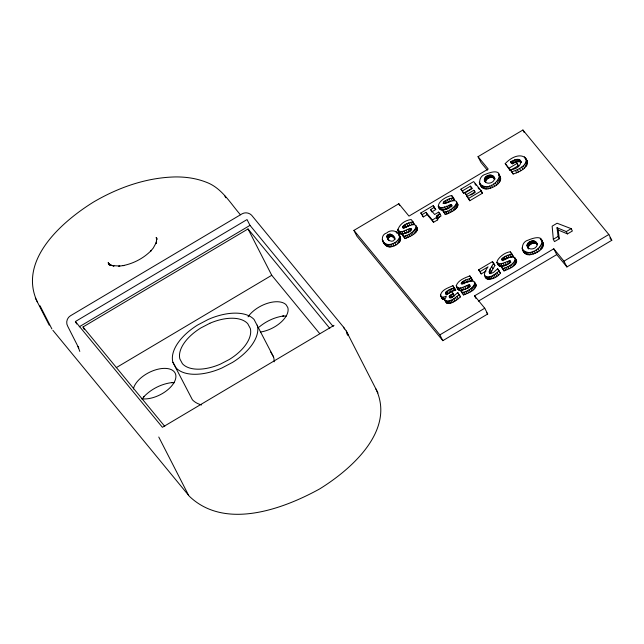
<?xml version="1.0" encoding="UTF-8"?>
<svg xmlns="http://www.w3.org/2000/svg" width="644" height="644" viewBox="0 0 644 644"><rect width="100%" height="100%" fill="white"/><g stroke="black" fill="none" stroke-linecap="round" stroke-linejoin="round"><path stroke-width="0.97" d="M478.621 269.844L480.062 271.591L488.039 266.858C477.437 280.752 493.111 282.7 500.493 273.096L497.643 268.757L493.513 272.436L491.042 273.394L489.44 272.863L489.472 270.311L493.698 263.138L492.459 261.625L478.621 269.844L481.245 273.909L486.035 271.068M449.729 295.733L450.913 298.043L454.318 295.749L453.126 293.431L449.729 295.733L449.198 296.908C452.064 298.937 455.558 294.252 457.715 292.537L460.541 296.844C456.765 299.983 447 308.315 444.61 299.589C449.343 291.949 442.621 300.523 440.52 295.693C440.931 289.881 448.433 287.812 452.909 285.703L455.751 290.033L450.913 291.804L447.081 294.469L445.898 292.151L446.373 291.619L449.729 289.486L454.567 287.715M479.563 183.403C492.765 197.169 513.228 162.65 485.447 174.307C477.075 176.44 478.025 189.408 486.832 188.974C493.119 188.378 504.373 182.389 499.261 174.87M522.292 249.22C535.494 262.985 555.949 228.467 528.169 240.123C519.797 242.257 520.746 255.225 529.553 254.791C535.84 254.195 547.094 248.206 541.982 240.687M426.014 212.311L432.333 219.998L436.455 217.551L436.938 215.732L439.852 213.647L441.043 215.965L438.121 218.05L437.646 219.87L433.525 222.317L427.197 214.629L426.014 212.311L422.134 214.613L420.798 212.995L433.243 205.605L435.763 209.542L431.786 211.9L430.603 209.582L434.571 207.223M510.169 169.533L511.956 171.707C538.867 163.286 522.083 145.745 505.21 163.64L510.153 170.531L518.388 165.637L515.772 161.58L512.117 163.753L510.62 161.934C525.335 153.175 523.097 169.67 510.169 169.533L513.147 174.025C519.161 172.19 531.131 166.836 526.116 158.899M445.793 301.907L445.962 300.845M386.883 236.461L388.421 239.995C383.027 232.653 394.45 232.444 395.166 239.327M388.066 238.779C388.678 235.68 393.275 235.768 394.498 238.538L393.307 236.219M382.713 240.848C386.464 247.924 396.487 243.585 399.361 238.006C400.399 231.365 391.214 228.628 386.827 232.887C378.905 235.358 382.641 246.089 389.298 246.958C395.183 247.038 404.456 240.928 398.902 234.609M410.622 222.365L411.806 224.676L413.73 224.321L414.156 224.064L412.973 221.745C409.359 222.888 404.456 223.589 402.444 227.211L402.991 227.775L404.376 227.606L409.721 225.384M503.197 257.584L501.652 259.146L502.127 260.087C521.101 250.943 517.253 264.974 502.843 268.596L501.096 266.479L508.422 263.903L507.239 261.585C488.055 270.045 499.921 252.665 510.29 251.844L513.292 256.368L508.993 257.568L504.389 259.894L503.197 257.584L507.81 255.249L512.109 254.05M494.198 177.446C495.936 182.791 485.665 185.875 484.344 180.062C484.369 174.548 493.892 172.954 494.995 178.992M484.344 180.062L485.528 182.373C485.431 178.163 492.137 175.506 494.842 178.935L493.658 176.617M527.05 245.131C527.903 240.244 537.032 238.972 537.225 244.865C536.299 249.671 527.347 250.91 527.05 245.131L528.257 248.19M528.233 247.449C529.078 243.722 534.947 241.5 537.563 244.752L536.38 242.434M397.678 230.061C400.463 234.231 405.986 229.658 409.479 228.725L410.663 231.043C391.254 241.017 396.326 221.343 411.162 219.54L412.973 221.745M399.264 233.12L399.055 230.616M456.266 285.582C458.327 280.084 464.815 277.91 469.814 275.89L472.817 280.414L466.634 282.378L465.451 280.06L461.764 282.394L461.104 283.561L461.643 284.125C480.625 274.988 476.769 289.019 462.36 292.642L460.621 290.524C463.31 289.575 470.498 288.319 469.637 284.849C465.604 284.994 458.23 291.66 456.266 285.582C457.135 288.029 458.383 291.603 461.796 290.275L460.613 287.957M507.239 261.585L510.112 260.804C510.95 264.7 497.216 269.997 498.19 262.921M493.698 263.138L494.89 265.457L490.334 273.692L489.142 271.382M409.479 228.725L410.977 228.499C411.846 231.969 404.649 233.225 401.961 234.174L403.708 236.292C415.485 234.674 423.325 218.083 405.253 227.59L404.062 225.271M401.961 234.174L404.891 238.61C409.801 236.63 421.071 232.484 415.968 225.593M449.101 207.843L442.436 210.129L444.183 212.246C454.286 211.16 464.759 194.899 446.759 202.868L445.576 200.55L449.15 198.899L453.448 197.7L454.64 200.018L452.289 200.63L451.098 198.32M442.436 210.129L445.366 214.565C450.277 212.584 461.547 208.447 456.443 201.548M460.621 290.524L463.551 294.96C468.462 292.98 479.732 288.842 474.628 281.943M501.096 266.479L504.027 270.915C508.937 268.934 520.207 264.797 515.103 257.898M446.348 294.88L445.559 293.334L445.898 292.151M142.493 398.717L144.047 396.527L143.346 397.268C150.986 389.057 161.596 383.671 172.761 382.488L171.707 382.633L174.347 382.713M445.576 200.55L443.587 201.999L443.064 203.496L444.851 203.56L450.196 201.339M484.449 275.085C488.353 280.382 495.759 273.611 499.309 270.778M444.61 299.589L444.988 300.466C450.092 302.913 455.493 297.351 459.349 294.525M259.178 327.015C266.189 321.195 274.698 317.178 283.754 315.946L282.772 316.075L286.403 316.035M513.188 160.437L514.371 162.755L512.383 163.874L511.199 161.555M76.676 323.996L75.404 321.517L247.03 219.572L249.993 225.36L333.173 326.516M79.236 326.798L249.993 225.36M84.38 329.648L83.012 326.975L248.029 228.95L329.792 328.376M116.226 367.668L271.744 275.286L319.649 333.544M474.572 295.846L484.739 308.218L487.701 314.006L442.822 340.668L356.897 236.187L353.934 230.391L398.813 203.729L408.988 216.102L488.2 169.05L478.025 156.677L522.912 130.016L608.838 234.497L611.8 240.293L566.913 266.954L556.746 254.589L553.776 248.793L474.572 295.846L475.836 298.325M460.943 189.143L473.678 181.584L481.318 190.865L482.501 193.184L469.766 200.743L467.125 196.662L475.151 191.888L473.815 190.262L466.417 194.657L464.96 192.886L472.358 188.491L470.434 186.148L462.4 190.914L460.943 189.143L463.591 193.232L471.617 188.467L470.434 186.148M420.798 212.995L423.317 216.931L427.197 214.629M505.21 163.64L508.969 168.213L517.204 163.318M439.852 213.647L438.612 212.134L434.636 214.492L430.603 209.582M470.893 195.019L474.998 192.58L473.815 190.262M511.352 171.851L511.787 171.594L510.595 169.275M403.144 236.485L403.563 236.243L402.379 233.925M443.619 212.448L444.038 212.198L442.855 209.88M467.125 196.662L468.582 198.433L481.318 190.865M334.019 325.357L162.401 427.302L75.404 321.517M465.451 280.06L471.633 278.095M461.804 292.843L462.223 292.593L461.04 290.275M502.28 268.798L502.698 268.548M553.317 239.294L558.09 236.453L557.02 227.726L566.285 231.582L567.477 233.901L572.379 230.987L571.196 228.668L557.084 223.235L552.149 226.165L553.317 239.294L554.5 241.613L559.282 238.771L558.203 230.045L557.02 227.726M566.285 231.582L571.196 228.668M478.395 301.126L556.746 254.589M353.934 230.391L439.852 334.88L484.739 308.218M553.776 248.793L563.951 261.166L608.838 234.497M438.153 206.024C439.111 213.607 451.573 208.737 451.452 204.454C431.383 214.049 437.228 198.666 451.637 195.494L453.448 197.7M462.481 290.074L469.323 287.401L468.132 285.083M519.853 160.002L521.036 162.32L519.225 161.612L515.699 162.183L514.516 159.865M441.599 297.19L442.605 299.178L444.69 299.5L443.507 297.182M558.203 230.045L567.477 233.901M474.845 283.513L476.182 284.962M498.706 175.071L500.444 177.189M541.427 240.888L543.166 243.005M387.237 237.676C388.115 241.049 393.581 243.078 394.724 238.996L394.378 237.781M609.892 237.966L611.8 240.293M517.43 164.478L518.388 165.637M487.347 170.201L480.988 162.473L478.025 156.677M474.87 183.894L476.141 185.448M478.049 187.766L479.321 189.312M480.593 190.857L482.501 193.184M467.117 196.38L464.96 192.886M513.292 256.368L510.29 251.844M452.821 197.813L454.64 200.018M493.642 263.943L494.89 265.457M498.826 271.068L500.493 273.096M434.426 207.923L435.763 209.542M471.609 278.941L472.817 280.414M412.345 221.858L414.156 224.064M486.429 312.461L487.701 314.006M455.751 290.033L454.092 288.021L455.292 290.307M458.906 294.855L460.541 296.844M453.126 293.431L451.782 291.796L447.266 294.091L445.559 293.334M452.974 294.115L454.318 295.749M240.437 214.766C230.238 203.085 221.834 188.064 206.539 182.324C196.645 178.372 185.939 176.818 175.321 176.931C146.486 177.567 118.456 187.436 93.742 201.918C62.138 221.431 17.525 260.458 37.376 302.02M83.012 326.975L164.775 426.4M52.88 330.308L189.392 496.307C224.861 530.286 282.531 509.364 319.521 489.005C351.125 469.492 395.738 430.458 375.887 388.896M377.956 392.953L346.239 330.968L343.59 327.224L251.587 215.193C249.131 212.705 245.106 212.045 242.072 213.832L70.446 315.785C66.887 317.862 65.599 322.821 67.757 326.347L78.705 347.929L78.053 346.585L79.8 351.407M400.085 236.928L398.056 233.41M527.307 161.217L525.432 157.764M274.111 361.848A46.288 24.875 -27.1 0 0 273.587 357.001L254.082 319.488A46.288 24.875 -27.1 0 0 208.286 319.416L197.595 325.051A46.288 24.875 -27.1 0 0 172.898 362.274L192.395 399.787A46.288 24.875 -27.1 0 0 201.612 404.963M270.383 351.342L273.587 357.001M172.898 362.274L176.094 367.933A46.288 24.875 -27.1 0 0 221.89 368.006L232.581 362.371A46.288 24.875 -27.1 0 0 257.278 325.139M516.657 260.917L514.137 257.157M457.626 203.866L457.997 204.567M417.151 227.912L417.521 228.612M522.912 130.016L524.184 132.495M526.389 160.123L527.573 162.441M524.369 156.766L525.552 159.084M526.237 161.427L527.428 163.745M525.673 162.827L526.856 165.146M524.707 164.26L525.89 166.579M523.363 165.669L524.546 167.987M520.577 160.702L521.374 162.248M519 159.535L520.191 161.853M558.09 236.453L559.282 238.771M518.034 159.293L519.225 161.612M521.64 167.062L522.823 169.372M516.947 159.285L518.138 161.604M515.764 159.479L516.955 161.797M519.539 168.43L520.722 170.749M515.772 161.58L516.56 163.125M517.349 169.646L518.533 171.964M563.951 261.166L566.913 266.954M511.787 161.201L512.97 163.52M515.514 170.491L516.697 172.809M510.62 161.934L511.408 163.471M511.956 171.707L513.147 174.025M508.969 168.213L510.153 170.531M541.258 239.536L542.449 241.854M542.304 241.903L543.488 244.221M540.244 238.578L541.032 240.115M542.224 243.182L543.407 245.493M541.741 244.519L542.932 246.837M540.88 245.879L542.071 248.19M539.656 247.207L540.847 249.526M535.655 241.709L536.838 244.02M534.874 241.218L536.058 243.537M538.07 248.512L539.261 250.83M534.045 240.945L535.228 243.263M533.16 240.832L534.343 243.15M498.536 173.719L499.72 176.037M499.575 176.086L500.766 178.404M532.242 240.888L533.425 243.207M499.494 177.366L500.686 179.676M536.122 249.792L537.313 252.11M531.324 241.098L532.516 243.416M499.019 178.702L500.203 181.02M530.439 241.444L531.63 243.754M498.158 180.062L499.341 182.373M529.601 241.878L530.785 244.197M534.045 250.902L535.228 253.221M528.813 242.41L529.996 244.728M496.935 181.391L498.118 183.709M528.128 243.021L529.312 245.34M532.065 251.724L533.248 254.042M492.926 175.893L494.109 178.203M527.581 243.682L528.764 246M492.145 175.401L493.336 177.72M527.227 244.374L528.41 246.692M495.349 182.695L496.532 185.013M491.316 175.128L492.499 177.446M527.066 245.879L528.692 249.027M527.331 246.644L528.12 248.19M530.173 252.247L531.356 254.565M490.438 175.015L491.622 177.333M489.512 175.071L490.704 177.39M493.401 183.975L494.584 186.293M528.37 252.472L529.553 254.791M488.603 175.281L489.786 177.599M487.717 175.627L488.901 177.945M526.72 252.4L527.911 254.718M486.872 176.062L488.055 178.38M491.324 185.086L492.507 187.404M525.279 252.029L526.462 254.34M486.091 176.593L487.275 178.911M524.047 251.353L525.23 253.672M521.97 248.004L523.475 251.538M523.017 250.379L524.2 252.698M485.399 177.205L486.59 179.523M489.335 185.907L490.519 188.225M484.86 177.865L486.043 180.183M484.505 178.557L485.689 180.875M484.328 179.314L485.512 181.632M487.444 186.43L488.627 188.748M485.648 186.655L486.832 188.974M483.998 186.583L485.182 188.901M482.557 186.213L483.741 188.523M481.318 185.536L482.501 187.855M479.249 182.188L480.754 185.722M480.287 184.562L481.479 186.881M515.514 259.411L516.697 261.73M515.224 260.321L516.408 262.639M511.682 254.308L512.865 256.626M514.596 261.335L515.788 263.654M509.758 254.67L510.942 256.988M513.703 262.398L514.886 264.716M512.584 263.436L513.767 265.755M507.81 255.249L508.993 257.568M510.112 260.804L510.901 262.349M509.525 260.788L510.314 262.333M511.239 264.459L512.423 266.777M508.615 261.037L509.798 263.356M505.926 256.014L507.118 258.333M509.678 265.465L510.861 267.783M504.236 256.9L505.419 259.218M507.963 266.423L509.146 268.741M505.242 262.47L506.426 264.781M502.248 258.357L503.431 260.667M506.192 267.284L507.375 269.603M501.652 259.146L502.441 260.691M503.141 263.307L504.324 265.626M504.453 268.025L505.637 270.343M468.582 198.433L469.766 200.743M466.417 194.657L467.608 196.975M501.088 263.911L502.28 266.23M502.843 268.596L504.027 270.915M462.4 190.914L463.591 193.232M499.454 264.104L500.638 266.415M498.77 264.032L499.953 266.35M498.174 263.839L499.358 266.157M497.136 262.309L497.925 263.855M496.814 262.374L498.4 265.433M497.643 268.757L498.432 270.295M492.459 261.625L493.248 263.171M497.128 272.645L498.319 274.964M495.59 273.781L496.774 276.099M491.614 266.31L492.797 268.629M494.029 274.779L495.212 277.097M456.854 203.061L458.037 205.372M490.108 268.934L491.291 271.253M456.564 203.971L457.747 206.289M451.637 195.494L452.426 197.04M453.022 197.958L454.205 200.276M492.419 275.664L493.602 277.983M489.472 270.311L490.656 272.629M455.944 204.985L457.127 207.304M489.134 272.203L489.923 273.748M455.042 206.048L456.226 208.366M490.937 276.34L492.121 278.659M453.923 207.086L455.107 209.405M489.577 276.807L490.76 279.126M449.15 198.899L450.333 201.218M451.452 204.454L452.241 206M488.345 277.057L489.537 279.375M450.864 204.438L451.661 205.983M452.579 208.109L453.77 210.427M487.258 277.105L488.442 279.416M449.955 204.687L451.138 206.998M447.274 199.664L448.457 201.975M486.325 276.944L487.508 279.263M451.017 209.115L452.201 211.433M485.544 276.582L486.727 278.9M448.578 205.235L449.762 207.553M449.303 210.065L450.494 212.383M444.545 201.226L445.729 203.544M446.582 206.112L447.765 208.431M480.062 271.591L481.245 273.909M443.587 201.999L444.376 203.544M447.532 210.934L448.723 213.253M444.481 206.957L445.664 209.276M445.793 211.675L446.984 213.985M442.436 207.561L443.619 209.88M444.183 212.246L445.366 214.565M440.794 207.746L441.977 210.065M440.11 207.682L441.301 209.992M439.514 207.489L440.697 209.807M438.475 205.959L439.337 208.334M438.556 206.756L439.747 209.075M438.612 212.134L439.796 214.452M475.039 283.457L476.222 285.775M474.741 284.366L475.932 286.685M471.199 278.353L472.39 280.671M469.814 275.89L470.997 278.208M438.17 214.734L439.353 217.052M474.121 285.381L475.304 287.699M433.243 205.605L434.032 207.151M469.283 278.715L470.466 281.034M473.227 286.443L474.411 288.762M436.938 215.732L438.121 218.05M436.543 216.231L437.727 218.541M436.326 216.69L437.518 219.008M436.294 217.133L437.646 219.87M472.1 287.482L473.292 289.8M467.327 279.295L468.518 281.613M469.637 284.849L470.426 286.395M469.049 284.833L469.838 286.379M470.764 288.504L471.947 290.822M469.194 289.51L470.386 291.829M466.763 285.63L467.947 287.949M463.752 280.945L464.944 283.263M432.333 219.998L433.525 222.317M467.488 290.468L468.671 292.779M462.722 281.629L463.905 283.94M464.767 286.508L465.95 288.826M461.764 282.394L462.553 283.94M465.717 291.329L466.9 293.648M462.658 287.353L463.849 289.671M463.978 292.07L465.161 294.389M462.36 292.642L463.551 294.96M422.134 214.613L423.317 216.931M458.971 288.142L460.162 290.46M458.295 288.077L459.478 290.396M457.699 287.884L458.882 290.203M456.338 286.419L457.924 289.47M457.715 292.537L458.504 294.083M452.909 285.703L453.698 287.248M457.055 296.482L458.238 298.792M452.732 288.351L453.915 290.669M451.211 288.874L452.402 291.185M455.501 297.608L456.693 299.927M452.386 293.873L453.569 296.192M449.729 289.486L450.913 291.804M453.843 298.671L455.026 300.99M416.378 227.107L417.562 229.417M448.474 290.146L449.657 292.465M450.832 294.855L452.016 297.166M416.088 228.016L417.272 230.335M412.546 222.003L413.73 224.321M452.241 299.565L453.424 301.883M415.461 229.031L416.652 231.349M447.033 291.088L448.216 293.406M449.214 296.53L450.003 298.075M446.373 291.619L447.556 293.938M450.808 300.257L451.991 302.575M414.567 230.093L415.75 232.412M445.527 292.94L446.316 294.485M449.52 300.764L450.703 303.074M413.448 231.132L414.631 233.45M398.813 203.729L399.666 205.388M408.674 222.945L409.858 225.263M448.361 301.094L449.544 303.404M410.977 228.499L411.766 230.045M410.389 228.483L411.178 230.029M412.104 232.154L413.287 234.472M447.242 301.255L448.433 303.574M406.791 223.709L407.982 226.02M446.308 301.199L447.491 303.517M445.551 300.933L446.735 303.252M410.542 233.16L411.725 235.479M408.103 229.28L409.286 231.599M442.758 297.214L443.941 299.524M405.1 224.595L406.284 226.913M442.05 297.117L443.233 299.428M440.416 294.88L442.605 299.178M440.52 295.693L442.106 298.736M408.827 234.11L410.011 236.429M406.106 230.158L407.29 232.476M403.112 226.044L404.295 228.362M407.056 234.98L408.24 237.298M402.516 226.841L403.305 228.379M404.005 231.003L405.189 233.321M405.318 235.712L406.501 238.03M401.953 231.607L403.144 233.925M403.708 236.292L404.891 238.61M400.318 231.792L401.502 234.11M399.634 231.727L400.818 234.038M399.038 231.534L400.222 233.853M397.606 229.232L398.789 231.542M399.409 235.744L400.592 238.063M399.562 236.863L400.745 239.182M395.947 231.55L396.736 233.096M399.361 238.006L400.544 240.325M398.789 239.149L399.972 241.468M397.839 240.284L399.022 242.603M396.503 241.411L397.686 243.73M391.971 234.859L393.162 237.177M390.755 234.158L391.938 236.477M394.772 242.555L395.955 244.873M390.159 234.054L391.343 236.372M389.54 234.094L390.723 236.404M388.904 234.271L390.087 236.589M439.852 334.88L442.822 340.668M388.235 234.601L389.419 236.92M392.84 243.585L394.031 245.903M387.64 235.02L388.831 237.338M387.221 235.471L388.404 237.789M386.964 235.946L388.155 238.264M391.117 244.253L392.309 246.572M388.292 239.222L389.081 240.767M389.556 244.599L390.747 246.918M388.115 244.639L389.298 246.958M386.811 244.398L388.002 246.716M385.627 243.875L386.819 246.193M384.548 243.078L385.732 245.396M383.542 242.039L384.734 244.358M382.206 239.697L383.904 243.166M343.59 327.224L344.5 329.012M346.778 333.463L347.688 335.242M248.029 228.95L271.744 275.286M224.853 195.977L225.77 197.756M109.528 265.32L108.16 262.647L109.343 264.595L108.353 263.235L111.154 265.183L109.673 264.74L114.004 266.044L112.644 265.634L119.824 266.028L118.778 266.165L123.849 265.513L123.02 265.618C133.71 263.485 143.797 258.163 151.412 250.339L150.768 251.023L153.288 248.021L156.581 241.999L156.09 243.4L156.782 238.079L156.79 239.753L156.202 237.483L156.725 239.101M158.762 437.018L188.402 494.938M40.033 305.771L51.89 328.939M35.307 297.963L49.234 325.196M485.632 277.403L486.107 278.329M346.239 330.968L348.315 335.033M383.22 240.88L383.389 242.015M260.345 332.03A23.144 12.437 -27.1 0 0 287.796 307.534L286.105 304.757A23.144 12.437 -27.1 0 0 267.469 303.308A23.144 12.437 -27.1 0 0 248.053 316.824M133.372 388.976A23.144 12.437 -27.1 0 1 161.113 368.626A23.144 12.437 -27.1 0 1 173.421 383.591A23.144 12.437 -27.1 0 1 141.406 398.741M209.847 323.28L200.912 327.917A38.576 20.729 -27.1 0 0 179.861 358.933L182.421 363.699A38.576 20.729 -27.1 0 0 220.328 364.142L229.264 359.505A38.576 20.729 -27.1 0 0 250.315 328.488L247.763 323.715A38.576 20.729 -27.1 0 0 209.847 323.28"/></g></svg>
